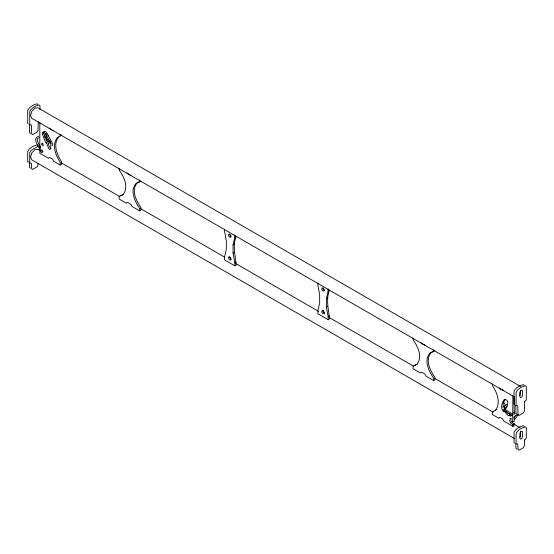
<?xml version="1.0" encoding="UTF-8"?>
<svg xmlns="http://www.w3.org/2000/svg" width="554" height="554" viewBox="0 0 554 554"><rect width="100%" height="100%" fill="white"/><g stroke="black" fill="none" stroke-linecap="round" stroke-linejoin="round"><path stroke-width="0.83" d="M119.179 168.298L119.179 170.03C123.923 176.871 129.227 187.467 122.78 194.869L119.179 196.455L119.179 199.052L126.485 203.27L126.921 202.494L127.946 202.639L130.862 204.322L132.323 206.642L139.629 210.859L139.629 208.262C134.885 201.421 129.581 190.832 136.028 183.422L139.629 181.837L139.629 180.105M413.097 337.988L413.097 339.72C417.841 346.562 423.145 357.157 416.698 364.56L413.097 366.146L413.097 368.742L420.396 372.96L420.839 372.184L421.857 372.33L424.779 374.019L426.241 376.332L433.547 380.55L433.547 377.96C428.796 371.118 423.498 360.522 429.946 353.113L433.547 351.527L433.547 349.796M224.599 229.114L224.599 231.544L226.344 240.976L226.344 249.252L224.578 256.779L224.599 259.916L234.806 265.809L234.834 262.707L233.061 253.13L233.061 244.854L234.806 237.437L234.806 235.007M234.806 237.437L236.087 236.697C232.327 245.99 235.526 255.643 236.087 265.075L234.806 265.809M317.913 282.99L317.913 285.421L319.658 294.853L319.658 303.128L317.892 310.656L317.913 313.793L328.12 319.686L328.148 316.576L326.382 307.006L326.382 298.731L328.12 291.314L328.12 288.876M328.12 291.314L329.401 290.573C325.641 299.866 328.841 309.52 329.401 318.945L328.12 319.686M41.543 144.795L41.557 143.708L42.388 143.652L43.205 144.684L43.191 145.771L42.36 145.827M42.824 144.061L42.838 142.974M38.281 121.762L37.984 130.384L36.959 132.164L32.734 134.601L31.703 134.013L31.384 124.899L29.743 124.83L29.743 111.569C31.315 107.982 35.539 105.738 39.168 105.011L39.95 105.675L39.95 109.824M38.081 163.451L37.984 165.154L36.959 166.934L32.734 169.372L31.703 168.776L31.384 163.201L29.743 163.132L29.743 152.675L31.363 150.141L38.33 146.118M43.794 133.784L43.884 132.6L43.627 133.237L44.528 132.822L45.393 133.258M509.479 421.185L509.645 420.41M514.631 413.499L514.777 412.841L514.209 412.121L513.71 412.342M519.922 395.584L520.435 391.186M519.922 437.12L520.435 435.666L520.435 431.621M505.116 410.334L507.609 405.417L507.748 401.525L506.986 400.203L504.514 399.261C501.876 402.322 500.29 407.606 503.039 411.04L504.05 411.456L504.756 411.033M58.364 137.115C52.879 144.663 57.048 154.698 61.508 161.692L61.508 164.282L60.234 165.023L53.856 161.339L52.582 159.13L50.026 157.655L49.133 157.585L48.752 158.389L39.819 153.236L39.819 151.38L41.862 152.558L42.63 152.115L42.381 150.501L41.799 149.933L40.587 150.113M495.636 410.133C501.121 402.585 496.952 392.551 492.492 385.556L492.492 383.832M505.373 399.24L503.274 402.834L503.108 407.882M52.138 145.737L52.741 144.843L52.353 143.209L47.097 133.299L46.107 132.004L44.652 131.27L42.395 132.337L42.277 133.909L45.463 142.094L46.328 143.154M137.302 182.688C130.855 190.091 136.159 200.686 140.903 207.528L140.903 210.125L139.629 210.859M514.029 417.993L515.933 415.424M514.507 419.773L518.309 414.634M505.29 408.208L504.389 408.914L504.618 409.773M506.758 404.579L503.316 406.768M506.287 406.747L504.375 407.889L504.632 407.384L504.625 408.866M38.607 136.166L36.412 137.475C33.565 141.485 39.348 145.958 39.549 149.968M39.237 137.551L37.464 138.597L37.187 140.134L40.878 149.386M61.508 135.259L57.09 137.849C51.605 145.404 55.774 155.439 60.234 162.426L60.234 165.023M496.91 409.399L492.492 411.989L492.492 414.579L498.87 418.263L499.251 417.46L500.144 417.529L502.7 418.997L503.974 421.213L512.907 426.365L514.181 425.631L514.181 423.775L511.598 422.023M47.63 142.253L49.424 141.208M48.357 143.507L50.497 142.267M28.85 161.879L27.7 161.955L27.7 151.498C29.279 147.904 33.496 145.667 37.132 144.94M233.061 244.854L234.342 244.12M233.061 253.13L234.342 252.395M234.834 262.707L236.108 261.966M326.382 298.731L327.656 297.997M326.382 307.006L327.656 306.272M328.148 316.576L329.422 315.842M433.547 380.55L434.821 379.815L434.821 377.219C430.077 370.377 424.773 359.788 431.22 352.379L434.821 350.793M510.096 422.003L510.864 423.332L512.907 424.509L514.181 423.775M517.824 414.337L515.275 415.763M138.022 182.37L140.903 181.103M120.453 195.721L123.334 194.454M414.371 365.411L417.252 364.144M510.338 413.817L509.521 413.914L509.528 414.461M28.212 123.944L27.7 123.653L27.7 110.391C29.279 106.804 33.496 104.561 37.132 103.833L37.907 104.498M514.562 404.739L514.05 404.448L514.05 391.186C515.629 387.599 519.853 385.355 523.482 384.628L524.257 385.293M514.562 443.041L514.05 442.75L514.05 432.286C515.629 428.699 519.853 426.455 523.482 425.728L524.257 426.393M510.74 415.742L508.205 415.625L503.219 410.216M53.468 130.529L52.582 130.46L49.133 128.029M503.586 390.404L500.144 388.86L499.251 387.897M45.74 133.909L44.978 134.345L44.978 137.586M513.413 421.622L514.181 421.179L514.181 416.089M425.804 345.495L421.857 343.66L420.839 342.628M510.345 420.673L512.679 422.411L512.907 395.598M48.503 141.734L49.071 141.914M46.411 138.819L49.161 140.377M520.698 386.526L37.887 107.781L34.847 108.078L31.807 111.292L30.546 115.53L31.807 118.314L514.618 397.059M130.862 175.653L126.921 172.938M30.692 133.424L29.66 132.835L29.369 124.553M517.041 414.219L516.016 413.623L515.719 405.341M41.779 151.034L43.136 151.817M40.878 151.055L37.887 149.324L34.847 149.622L31.807 152.835L30.546 157.073L31.807 159.857L514.618 438.609M61.092 162.724L119.477 196.428M140.439 208.533L224.273 256.931M235.498 263.42L318.592 311.39M329.069 317.435L413.658 366.27M434.613 378.375L493.005 412.086M513.212 423.755L519.95 427.64M30.692 168.194L29.66 167.599L29.383 162.821M517.041 448.989L516.016 448.394L515.739 443.615M505.532 409.87L513.004 414.288M504.521 410.943L512.575 415.701M50.961 148.562L49.244 146.575M506.127 411.241L508.406 413.79M509.535 415.015L510.366 416.026L511.176 415.936L511.162 414.828M323.148 288.911L324.298 290.338M324.298 313.114L323.148 311.687L323.148 310.15M229.834 235.034L230.983 236.461M229.834 257.811L230.983 259.237M503.267 409.538L504.001 410.507M503.254 401.643L506.01 405.916M47.921 135.308L48.212 135.82M45.823 134.103L50.961 143.784M504.299 405.86L504.493 406.241M43.946 134.4L46.792 141.388M49.888 140.626L50.892 143.922L50.539 149.165L49.68 149.296L48.676 148.555L46.411 142.447M47.686 141.713L46.391 137.662L46.252 133.611M48.205 143.334L48.981 145.764M514.181 396.56L514.181 414.392M512.907 424.509L512.907 426.365M60.234 134.269L60.234 136M39.819 122.469L39.819 147.939M524.659 401.692L524.34 411.179L523.308 412.959L519.084 415.396L518.059 414.801L517.734 405.694L516.093 405.625L516.093 392.364C517.671 388.776 521.896 386.533 525.524 385.806L526.3 386.47L526.3 399.732L524.659 401.692M524.659 440.001L524.34 445.942L523.308 447.722L519.084 450.167L518.059 449.571L517.734 443.996L516.093 443.927L516.093 433.47C517.671 429.876 521.896 427.633 525.524 426.912L526.3 427.577L526.3 438.034L524.659 440.001M510.137 418.409L509.999 419.046L510.823 419.44L511.467 419.046L511.044 418.409L510.137 418.409M520.428 390.916L519.922 392.364L519.922 396.782L520.428 397.647L521.965 396.761L522.47 395.314L522.47 390.889L521.965 390.023L520.428 390.916M520.428 432.016L519.922 433.47L519.922 438.318L520.428 439.184L521.965 438.297L522.47 436.843L522.47 431.995L521.965 431.13L520.428 432.016M40.345 146.547L40.082 147.101L39.279 145.82L39.846 145.757L40.345 146.547M229.702 234.134L228.56 234.238L228.56 235.769L229.702 237.195L230.852 237.098L230.852 235.568L229.702 234.134M229.702 256.911L228.56 257.014L228.56 258.545L229.702 259.971L230.852 259.874L230.852 258.337L229.702 256.911M323.017 288.011L321.874 288.115L321.874 289.645L323.017 291.072L324.166 290.968L324.166 289.437L323.017 288.011M323.017 310.787L321.874 310.891L321.874 312.421L323.017 313.848L324.166 313.744L324.166 312.214L323.017 310.787"/></g></svg>
